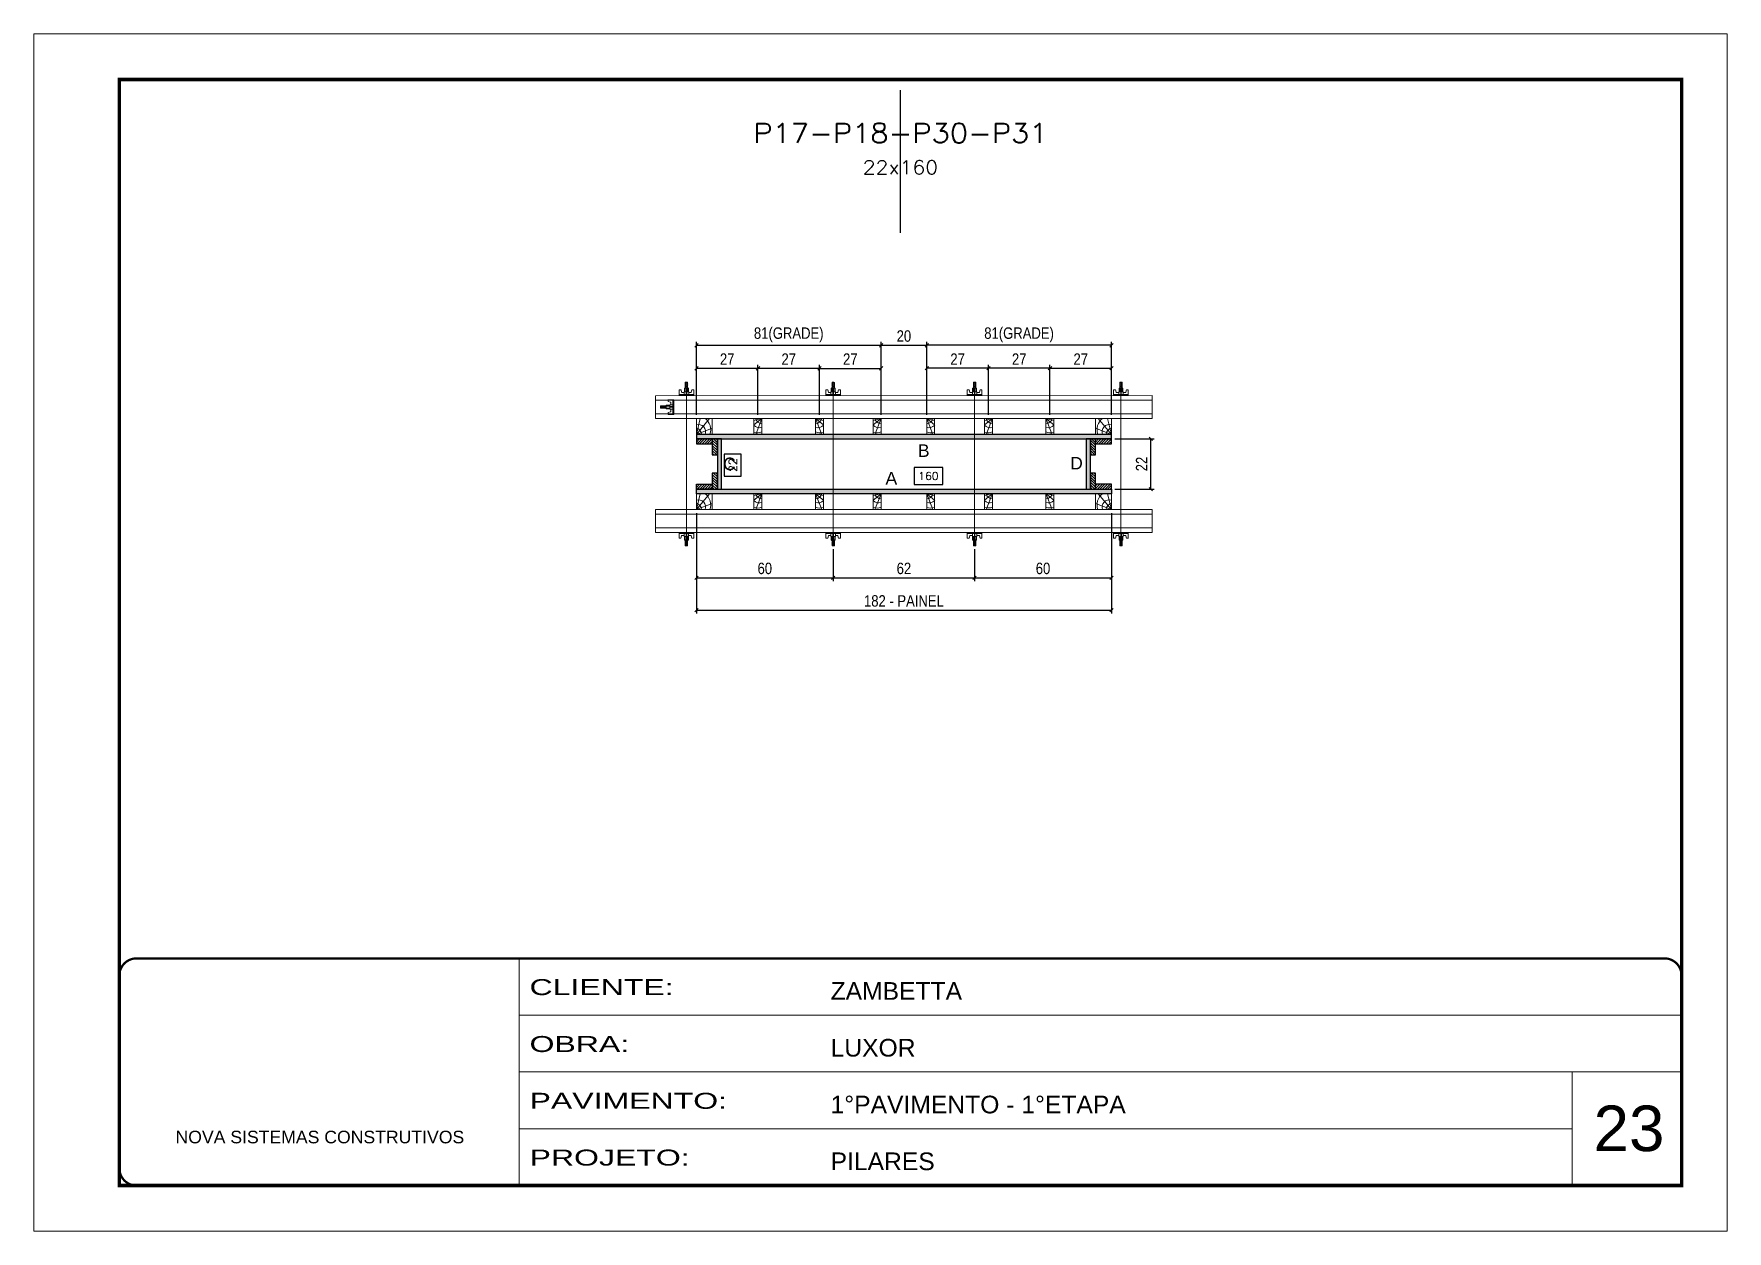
# Model space of a CAD drawing. Extents: x 14400 to 24104, y -21631 to 6985.
# Drawn here: x 17597 to 19082, y 192 to 1242 of the extents above; entities that cross this region are included whole.
import ezdxf
from ezdxf.enums import TextEntityAlignment as Align

# ---------------------------------------------------------------- set-up
doc = ezdxf.new("R2010")
doc.units = 0
for name, pattern in [('CONTINUO', [0]), ('DASHED', [0.75, 0.5, -0.25]), ('HIDDEN', [0.375, 0.25, -0.125])]:
    doc.linetypes.add(name, pattern=pattern)
for name, color, linetype, lineweight in [('CARIMBO', 255, 'Continuous', 9), ('Folhas', 255, 'Continuous', 9), ('Hachura', 251, 'Continuous', 9), ('Madeira', 126, 'Continuous', 18), ('Perfil Metálico', 224, 'Continuous', 18), ('SARRAFO DE PRESSAO', 251, 'DASHED', 9), ('Texto Seção', 7, 'Continuous', 15)]:
    doc.layers.add(name, color=color, linetype=linetype, lineweight=lineweight)
for name, color, linetype in [('CHAPA', 1, 'Continuous'), ('COTA', 241, 'Continuous'), ('MEIO_PONT', 93, 'Continuous'), ('SARRAFO', 251, 'Continuous'), ('Texto de Titulo', 7, 'Continuous'), ('Texto Qtd Sarr', 242, 'Continuous'), ('TEXTO_GERAL', 7, 'Continuous')]:
    doc.layers.add(name, color=color, linetype=linetype)
doc.styles.add('ARIAL', font='arial.ttf')
doc.styles.add('COTA TECNICA 2X', font='techl___.ttf', dxfattribs={"height": 10})
doc.styles.add('ROMANS', font='romans.shx')
doc.styles.add('Tecnologia', font='')
doc.styles.get('Tecnologia').set_extended_font_data('Forgotten Futurist')
doc.dimstyles.new('SECAO PILAR', dxfattribs={"dimtxt": 10, "dimasz": 3, "dimexe": 3, "dimexo": 3, "dimgap": 3, "dimtad": 1, "dimdec": 1, "dimlfac": 0.5, "dimzin": 12, "dimdsep": 46, "dimtxsty": 'COTA TECNICA 2X', "dimblk1": 'OBLIQUE', "dimblk2": 'OBLIQUE', "dimsah": 1, "dimcen": 0.9, "dimclrd": 256, "dimclre": 256, "dimclrt": 256, "dimadec": 1, "dimazin": 3, "dimtfac": 1, "dimtdec": 1, "dimtmove": 0, "dimatfit": 3, "dimfxl": 1, "dimtolj": 1, "dimtzin": 12, "dimarcsym": 0})
doc.dimstyles.new('SECÇÃO 2', dxfattribs={"dimtxt": 7, "dimasz": 6, "dimexe": 0.18, "dimexo": 2, "dimgap": -4, "dimtad": 3, "dimdec": 1, "dimlfac": 0.5, "dimzin": 12, "dimdsep": 46, "dimtxsty": 'ROMANS', "dimblk": 'ARCHTICK', "dimcen": 0.09, "dimse1": 1, "dimse2": 1, "dimsd1": 1, "dimsd2": 1, "dimclrd": 180, "dimclre": 5, "dimclrt": 1, "dimadec": 0, "dimazin": 3, "dimtfac": 1, "dimtdec": 1, "dimtofl": 0, "dimtmove": 0, "dimatfit": 3, "dimldrblk": 'ARCHTICK', "dimfxl": 1, "dimtolj": 1, "dimtzin": 0, "dimarcsym": 0})

# ---------------------------------------------------------------- blocks, each defined once
blk = doc.blocks.new('9999999999')
at = {"color": 30, "linetype": 'CONTINUO'}
for p, q in [((98564.6, 34230.2), (98564.6, 34429.4)), ((98564.6, 34379.6), (99584, 34379.6)), ((98564.6, 34329.8), (99488, 34329.8)), ((99584, 34329.8), (99488, 34329.8)), ((99488, 34329.8), (99488, 34230.2)), ((98564.6, 34280), (99488, 34280))]:
    blk.add_line(p, q, dxfattribs=at)
at = {"color": 30, "linetype": 'CONTINUO', "const_width": 2}
blk.add_lwpolyline([(99584, 34230.2), (99584, 34414.4, 0.414214), (99569, 34429.4), (98229, 34429.4, 0.414214), (98214, 34414.4), (98214, 34245.2, 0.414214), (98229, 34230.2), (99584, 34230.2)], format="xyb", dxfattribs=at)
at = {"layer": 'Folhas'}
blk.add_lwpolyline([(98139, 34190.2), (99624, 34190.2), (99624, 35240.2), (98139, 35240.2)], close=True, dxfattribs=at)
at = {"layer": 'Folhas', "color": 30, "const_width": 3}
blk.add_lwpolyline([(98214, 34230.2), (99584, 34230.2), (99584, 35200.2), (98214, 35200.2)], close=True, dxfattribs=at)
at = {"color": 7, "linetype": 'Continuous', "ltscale": 5, "style": 'ARIAL'}
for s, height, p in [('ZAMBETTA', 15.48, (98837.7, 34393.1)), ('LUXOR', 15.48, (98837.7, 34343.3)), ('1°PAVIMENTO - 1°ETAPA', 15.483, (98837.7, 34293.5)), ('NOVA SISTEMAS CONSTRUTIVOS', 11.059, (98263.2, 34267.2)), ('PILARES', 15.48, (98837.7, 34243.7))]:
    blk.add_text(s, height=height, dxfattribs=at).set_placement(p)
at = {"layer": 'Folhas', "color": 7, "style": 'Tecnologia', "width": 1.5}
for s, p in [('CLIENTE:', (98573.7, 34397.2)), ('OBRA:', (98573.7, 34347.3)), ('PAVIMENTO:', (98573.7, 34297.5)), ('PROJETO:', (98573.7, 34247.7))]:
    blk.add_text(s, height=14, dxfattribs=at).set_placement(p)
blk = doc.blocks.new('*D1342')
at = {"layer": 'COTA', "color": 180, "lineweight": -2, "transparency": 16777216}
for p, q in [((18217.4, 873.3), (18202.4, 873.3)), ((18202.4, 873.3), (18202.4, 854)), ((18217.4, 854), (18217.4, 873.3)), ((18202.4, 854), (18217.4, 854))]:
    blk.add_line(p, q, dxfattribs=at)
at = {"layer": 'Defpoints', "color": 0, "transparency": 16777216}
for p in [(18217.3, 886.6), (18217.3, 842.6), (18221.4, 842.6)]:
    blk.add_point(p, dxfattribs=at)
at = {"layer": 'COTA', "color": 1, "transparency": 16777216, "insert": (18209.9, 863.7), "char_height": 7, "attachment_point": 5, "rotation": 90, "style": 'ROMANS'}
blk.add_mtext('\\A1;22', dxfattribs=at)
blk = doc.blocks.new('_ArchTick')
at = {"color": 0, "linetype": 'ByBlock', "const_width": 0.15}
blk.add_lwpolyline([(-0.5, -0.5), (0.5, 0.5)], dxfattribs=at)
blk = doc.blocks.new('*D1343')
at = {"layer": 'COTA', "color": 180, "lineweight": -2, "transparency": 16777216}
for p, q in [((18394, 861.6), (18369, 861.6)), ((18369, 861.6), (18369, 846.6)), ((18394, 846.6), (18394, 861.6)), ((18369, 846.6), (18394, 846.6))]:
    blk.add_line(p, q, dxfattribs=at)
at = {"layer": 'Defpoints', "color": 0, "transparency": 16777216}
for p in [(18200, 842.6), (18520, 842.6), (18520, 842.6)]:
    blk.add_point(p, dxfattribs=at)
at = {"layer": 'COTA', "color": 1, "transparency": 16777216, "insert": (18381.5, 854.1), "char_height": 7, "attachment_point": 5, "style": 'ROMANS'}
blk.add_mtext('\\A1;160', dxfattribs=at)
blk = doc.blocks.new('_Oblique')
at = {"color": 0, "linetype": 'ByBlock', "lineweight": -2}
blk.add_line((-0.5, -0.5), (0.5, 0.5), dxfattribs=at)
blk = doc.blocks.new('*D1344')
at = {"layer": 'COTA', "lineweight": -2, "transparency": 16777216}
for p, q in [((18178, 821.6), (18178, 733.4)), ((18542, 821.6), (18542, 733.4)), ((18178, 736.4), (18542, 736.4))]:
    blk.add_line(p, q, dxfattribs=at)
at = {"layer": 'Defpoints', "color": 0, "transparency": 16777216}
for p in [(18178, 824.6), (18542, 824.6), (18542, 736.4)]:
    blk.add_point(p, dxfattribs=at)
at = {"layer": 'COTA', "lineweight": -2, "transparency": 16777216, "xscale": 3, "yscale": 3, "zscale": 3, "rotation": 180}
blk.add_blockref('_Oblique', (18178, 736.4), dxfattribs=at)
at = {"layer": 'COTA', "lineweight": -2, "transparency": 16777216, "xscale": 3, "yscale": 3, "zscale": 3}
blk.add_blockref('_Oblique', (18542, 736.4), dxfattribs=at)
at = {"layer": 'COTA', "transparency": 16777216, "insert": (18360, 744.5), "char_height": 10, "attachment_point": 5, "style": 'COTA TECNICA 2X'}
blk.add_mtext('\\A1;182 - PAINEL', dxfattribs=at)
blk = doc.blocks.new('*D1345')
at = {"layer": 'COTA', "lineweight": -2, "transparency": 16777216}
for p, q in [((18178, 821.6), (18178, 761.9)), ((18298, 789.8), (18298, 761.9)), ((18178, 764.9), (18298, 764.9))]:
    blk.add_line(p, q, dxfattribs=at)
at = {"layer": 'Defpoints', "color": 0, "transparency": 16777216}
for p in [(18178, 824.6), (18298, 792.8), (18298, 764.9)]:
    blk.add_point(p, dxfattribs=at)
at = {"layer": 'COTA', "lineweight": -2, "transparency": 16777216, "xscale": 3, "yscale": 3, "zscale": 3, "rotation": 180}
blk.add_blockref('_Oblique', (18178, 764.9), dxfattribs=at)
at = {"layer": 'COTA', "lineweight": -2, "transparency": 16777216, "xscale": 3, "yscale": 3, "zscale": 3}
blk.add_blockref('_Oblique', (18298, 764.9), dxfattribs=at)
at = {"layer": 'COTA', "transparency": 16777216, "insert": (18238, 773), "char_height": 10, "attachment_point": 5, "style": 'COTA TECNICA 2X'}
blk.add_mtext('\\A1;60', dxfattribs=at)
blk = doc.blocks.new('*D1346')
at = {"layer": 'COTA', "lineweight": -2, "transparency": 16777216}
for p, q in [((18542, 821.6), (18542, 761.9)), ((18422, 789.8), (18422, 761.9)), ((18422, 764.9), (18542, 764.9))]:
    blk.add_line(p, q, dxfattribs=at)
at = {"layer": 'Defpoints', "color": 0, "transparency": 16777216}
for p in [(18542, 824.6), (18422, 792.8), (18542, 764.9)]:
    blk.add_point(p, dxfattribs=at)
at = {"layer": 'COTA', "lineweight": -2, "transparency": 16777216, "xscale": 3, "yscale": 3, "zscale": 3, "rotation": 180}
blk.add_blockref('_Oblique', (18422, 764.9), dxfattribs=at)
at = {"layer": 'COTA', "lineweight": -2, "transparency": 16777216, "xscale": 3, "yscale": 3, "zscale": 3}
blk.add_blockref('_Oblique', (18542, 764.9), dxfattribs=at)
at = {"layer": 'COTA', "transparency": 16777216, "insert": (18482, 773), "char_height": 10, "attachment_point": 5, "style": 'COTA TECNICA 2X'}
blk.add_mtext('\\A1;60', dxfattribs=at)
blk = doc.blocks.new('C')
at = {"layer": 'Hachura', "color": 0}
for p, q in [((0, 3.22), (0, -3.22)), ((0.45, 3.22), (0, 3.22)), ((0.46, 3.16), (0, 3.16)), ((0.46, 3.05), (0, 3.05)), ((0.46, 2.88), (0, 2.88)), ((0, 2.75), (0, -1.16)), ((0.46, 2.65), (0, 2.65)), ((0.46, 2.23), (0, 2.23)), ((0.46, 1.51), (0, 1.51)), ((0.39, 0.49), (0.17, 0.49)), ((0.45, -3.23), (0.45, 3.22)), ((0.45, 3.22), (2.58, 3.22)), ((1.74, 0.97), (0.45, 0.97)), ((1.45, 0.1), (0.45, 0.1)), ((1.35, 1.94), (1.35, 0.96)), ((2.58, 2.39), (1.47, 2.09)), ((1.74, -0.97), (1.74, 0.97)), ((1.74, 0.97), (1.74, 0.84)), ((1.74, 0.97), (1.74, 0.84)), ((1.74, 0.84), (3.35, 0.84)), ((3.35, 0.45), (1.74, 0.45)), ((2.58, 3.22), (2.58, 2.39)), ((3.32, 0.84), (3.32, -0.84)), ((3.35, 0.84), (3.35, -0.84)), ((3.68, 0.45), (3.35, 0.45)), ((3.84, -0.52), (3.35, 0.45)), ((3.35, 0.06), (3.67, -0.57)), ((3.68, 0.45), (4.16, -0.52)), ((3.72, 0.5), (4.25, -0.57)), ((4.37, -0.55), (3.83, 0.53)), ((4.15, 0.45), (3.93, 0.45)), ((4.42, -0.52), (3.93, 0.45)), ((4.15, 0.45), (4.26, 0.45)), ((4.26, 0.45), (4.74, -0.52)), ((4.3, 0.5), (4.83, -0.57)), ((4.95, -0.55), (4.41, 0.53)), ((4.51, 0.45), (4.84, 0.45)), ((5, -0.52), (4.51, 0.45)), ((4.84, 0.45), (5.32, -0.52)), ((4.88, 0.5), (5.41, -0.57)), ((5.53, -0.55), (4.99, 0.53)), ((5.58, -0.52), (5.09, 0.45)), ((5.42, 0.45), (5.09, 0.45)), ((5.58, -0.52), (5.09, 0.45)), ((5.42, 0.45), (5.74, -0.19)), ((5.46, 0.5), (5.74, -0.07)), ((5.74, 0.19), (5.57, 0.53)), ((5.74, 0.32), (5.68, 0.45)), ((5.68, 0.45), (5.74, 0.45)), ((5.74, 0.45), (5.9, 0.29)), ((5.74, 0.45), (5.74, -0.52)), ((5.9, -0.36), (5.9, 0.29)), ((0.45, 0), (0, 0)), ((0.46, -1.52), (0, -1.52)), ((0.46, -2.23), (0, -2.23)), ((0.46, -2.65), (0, -2.65)), ((0.46, -2.88), (0, -2.88)), ((0.46, -3.05), (0, -3.05)), ((0.46, -3.16), (0, -3.16)), ((0, -3.22), (2.57, -3.22)), ((0.08, -0.48), (0.29, -0.48)), ((0.29, -0.48), (0.4, -0.48)), ((0.45, 0), (0.45, -0.97)), ((0.45, -0.16), (1.45, -0.16)), ((0.45, -0.65), (0.45, -0.32)), ((0.45, -3.23), (0.45, -0.65)), ((0.45, -0.97), (1.74, -0.97)), ((1.35, -1.94), (1.35, -0.97)), ((2.58, -2.39), (1.47, -2.1)), ((3.35, -0.32), (1.74, -0.32)), ((3.35, -0.84), (1.74, -0.84)), ((2.58, -3.23), (2.58, -2.39)), ((3.35, -0.07), (3.58, -0.52)), ((3.35, -0.52), (3.58, -0.52)), ((3.84, -0.52), (4.16, -0.52)), ((4.42, -0.52), (4.74, -0.52)), ((4.63, -0.52), (4.74, -0.52)), ((5, -0.52), (5.32, -0.52)), ((5.58, -0.52), (5.74, -0.52)), ((5.74, -0.52), (5.9, -0.36)), ((5.74, -0.52), (5.74, -0.52))]:
    blk.add_line(p, q, dxfattribs=at)
for centre, radius, start, end in [((1.52, 1.94), 0.161, 104.74356, 180), ((1.44, -0.03), 0.129, 272.69497, 87.30503), ((3.81, 0.39), 0.143, 25.56881, 154.43119), ((4.39, 0.39), 0.143, 25.56881, 154.43119), ((4.97, 0.39), 0.143, 25.56881, 154.43119), ((5.55, 0.39), 0.143, 25.56881, 154.43119), ((0.17, -0.37), 0.174, 221.74404, 317.85924), ((1.52, -1.94), 0.161, 180, 255.25644), ((3.71, -0.4), 0.174, 222.14076, 318.25596), ((4.29, -0.4), 0.174, 222.14076, 318.25596), ((4.87, -0.4), 0.174, 222.14076, 318.25596), ((5.45, -0.4), 0.174, 222.14076, 318.25596), ((5.61, -0.4), 0.174, 317.85924, 318.25596)]:
    blk.add_arc(centre, radius, start, end, dxfattribs=at)
blk = doc.blocks.new('*D1334')
at = {"layer": 'COTA', "lineweight": -2, "transparency": 16777216}
for p, q in [((18298, 789.8), (18298, 761.9)), ((18422, 789.8), (18422, 761.9)), ((18298, 764.9), (18422, 764.9))]:
    blk.add_line(p, q, dxfattribs=at)
at = {"layer": 'Defpoints', "color": 0, "transparency": 16777216}
for p in [(18298, 792.8), (18422, 792.8), (18422, 764.9)]:
    blk.add_point(p, dxfattribs=at)
at = {"layer": 'COTA', "lineweight": -2, "transparency": 16777216, "xscale": 3, "yscale": 3, "zscale": 3, "rotation": 180}
blk.add_blockref('_Oblique', (18298, 764.9), dxfattribs=at)
at = {"layer": 'COTA', "lineweight": -2, "transparency": 16777216, "xscale": 3, "yscale": 3, "zscale": 3}
blk.add_blockref('_Oblique', (18422, 764.9), dxfattribs=at)
at = {"layer": 'COTA', "transparency": 16777216, "insert": (18360, 773), "char_height": 10, "attachment_point": 5, "style": 'COTA TECNICA 2X'}
blk.add_mtext('\\A1;62', dxfattribs=at)
blk = doc.blocks.new('*D1335')
at = {"layer": 'COTA', "lineweight": -2, "transparency": 16777216}
for p, q in [((18380, 907.6), (18380, 971.7)), ((18542, 968.7), (18380, 968.7)), ((18542, 907.6), (18542, 971.7))]:
    blk.add_line(p, q, dxfattribs=at)
at = {"layer": 'Defpoints', "color": 0, "transparency": 16777216}
for p in [(18380, 968.7), (18380, 904.6), (18542, 904.6)]:
    blk.add_point(p, dxfattribs=at)
at = {"layer": 'COTA', "lineweight": -2, "transparency": 16777216, "xscale": 3, "yscale": 3, "zscale": 3, "rotation": 180}
blk.add_blockref('_Oblique', (18380, 968.7), dxfattribs=at)
at = {"layer": 'COTA', "lineweight": -2, "transparency": 16777216, "xscale": 3, "yscale": 3, "zscale": 3}
blk.add_blockref('_Oblique', (18542, 968.7), dxfattribs=at)
at = {"layer": 'COTA', "transparency": 16777216, "insert": (18461, 977.9), "char_height": 10, "attachment_point": 5, "style": 'COTA TECNICA 2X'}
blk.add_mtext('\\A1;81(GRADE)', dxfattribs=at)
blk = doc.blocks.new('*D1336')
at = {"layer": 'COTA', "lineweight": -2, "transparency": 16777216}
for p, q in [((18545, 886.6), (18579.5, 886.6)), ((18576.5, 842.6), (18576.5, 886.6)), ((18545, 842.6), (18579.5, 842.6))]:
    blk.add_line(p, q, dxfattribs=at)
at = {"layer": 'Defpoints', "color": 0, "transparency": 16777216}
for p in [(18542, 886.6), (18576.5, 886.6), (18542, 842.6)]:
    blk.add_point(p, dxfattribs=at)
at = {"layer": 'COTA', "lineweight": -2, "transparency": 16777216, "xscale": 3, "yscale": 3, "zscale": 3}
for p, rotation in [((18576.5, 886.6), 90), ((18576.5, 842.6), 270)]:
    blk.add_blockref('_Oblique', p, dxfattribs=dict(at, rotation=rotation))
at = {"layer": 'COTA', "transparency": 16777216, "insert": (18568.5, 864.6), "char_height": 10, "attachment_point": 5, "rotation": 90, "style": 'COTA TECNICA 2X'}
blk.add_mtext('\\A1;22', dxfattribs=at)
blk = doc.blocks.new('PONTALETE')
at = {"layer": 'Madeira'}
for q in [(2.71, 7), (7, 5.76), (7, 1.74)]:
    blk.add_line((0, 0), q, dxfattribs=at)
blk.add_lwpolyline([(0, 0), (7, 0), (7, 7), (0, 7)], close=True, dxfattribs=at)
for centre, radius, start, end in [((2.04, 0.06), 6.23, 37.28179, 109.09128), ((1.09, 0.9), 3.19, 343.60304, 109.98471), ((-0.21, -0.78), 3.09, 14.63219, 86.0383)]:
    blk.add_arc(centre, radius, start, end, dxfattribs=at)
blk = doc.blocks.new('MEIO PONTALETE')
at = {"layer": 'Madeira'}
for q in [(2.71, 7), (3.5, 2.88), (3.5, 0.87)]:
    blk.add_line((0, 0), q, dxfattribs=at)
blk.add_lwpolyline([(0, 0), (3.5, 0), (3.5, 7), (0, 7)], close=True, dxfattribs=at)
for centre, radius, start, end in [((2.04, 0.06), 6.23, 76.44987, 109.09128), ((1.09, 0.9), 3.19, 40.90626, 109.98471), ((-0.21, -0.78), 3.09, 14.63219, 86.0383)]:
    blk.add_arc(centre, radius, start, end, dxfattribs=at)
blk = doc.blocks.new('*D1337')
at = {"layer": 'COTA', "lineweight": -2, "transparency": 16777216}
for p, q in [((18232, 907.6), (18232, 951.5)), ((18286, 907.6), (18286, 951.5)), ((18286, 948.5), (18232, 948.5))]:
    blk.add_line(p, q, dxfattribs=at)
at = {"layer": 'Defpoints', "color": 0, "transparency": 16777216}
for p in [(18232, 948.5), (18232, 904.6), (18286, 904.6)]:
    blk.add_point(p, dxfattribs=at)
at = {"layer": 'COTA', "lineweight": -2, "transparency": 16777216, "xscale": 3, "yscale": 3, "zscale": 3, "rotation": 180}
blk.add_blockref('_Oblique', (18232, 948.5), dxfattribs=at)
at = {"layer": 'COTA', "lineweight": -2, "transparency": 16777216, "xscale": 3, "yscale": 3, "zscale": 3}
blk.add_blockref('_Oblique', (18286, 948.5), dxfattribs=at)
at = {"layer": 'COTA', "transparency": 16777216, "insert": (18259, 956.6), "char_height": 10, "attachment_point": 5, "style": 'COTA TECNICA 2X'}
blk.add_mtext('\\A1;27', dxfattribs=at)
blk = doc.blocks.new('*D1338')
at = {"layer": 'COTA', "lineweight": -2, "transparency": 16777216}
for p, q in [((18178, 907.6), (18178, 951.5)), ((18232, 907.6), (18232, 951.5)), ((18232, 948.5), (18178, 948.5))]:
    blk.add_line(p, q, dxfattribs=at)
at = {"layer": 'Defpoints', "color": 0, "transparency": 16777216}
for p in [(18178, 948.5), (18178, 904.6), (18232, 904.6)]:
    blk.add_point(p, dxfattribs=at)
at = {"layer": 'COTA', "lineweight": -2, "transparency": 16777216, "xscale": 3, "yscale": 3, "zscale": 3, "rotation": 180}
blk.add_blockref('_Oblique', (18178, 948.5), dxfattribs=at)
at = {"layer": 'COTA', "lineweight": -2, "transparency": 16777216, "xscale": 3, "yscale": 3, "zscale": 3}
blk.add_blockref('_Oblique', (18232, 948.5), dxfattribs=at)
at = {"layer": 'COTA', "transparency": 16777216, "insert": (18205, 956.6), "char_height": 10, "attachment_point": 5, "style": 'COTA TECNICA 2X'}
blk.add_mtext('\\A1;27', dxfattribs=at)
blk = doc.blocks.new('*D1339')
at = {"layer": 'COTA', "lineweight": -2, "transparency": 16777216}
for p, q in [((18178, 907.6), (18178, 971.7)), ((18178, 968.7), (18340, 968.7)), ((18340, 907.6), (18340, 971.7))]:
    blk.add_line(p, q, dxfattribs=at)
at = {"layer": 'Defpoints', "color": 0, "transparency": 16777216}
for p in [(18340, 968.7), (18178, 904.6), (18340, 904.6)]:
    blk.add_point(p, dxfattribs=at)
at = {"layer": 'COTA', "lineweight": -2, "transparency": 16777216, "xscale": 3, "yscale": 3, "zscale": 3, "rotation": 180}
blk.add_blockref('_Oblique', (18178, 968.7), dxfattribs=at)
at = {"layer": 'COTA', "lineweight": -2, "transparency": 16777216, "xscale": 3, "yscale": 3, "zscale": 3}
blk.add_blockref('_Oblique', (18340, 968.7), dxfattribs=at)
at = {"layer": 'COTA', "transparency": 16777216, "insert": (18259, 977.9), "char_height": 10, "attachment_point": 5, "style": 'COTA TECNICA 2X'}
blk.add_mtext('\\A1;81(GRADE)', dxfattribs=at)
blk = doc.blocks.new('*D1347')
at = {"layer": 'COTA', "lineweight": -2, "transparency": 16777216}
for p, q in [((18340, 907.6), (18340, 971.7)), ((18340, 968.7), (18380, 968.7)), ((18380, 907.6), (18380, 971.7))]:
    blk.add_line(p, q, dxfattribs=at)
at = {"layer": 'Defpoints', "color": 0, "transparency": 16777216}
for p in [(18380, 968.7), (18340, 904.6), (18380, 904.6)]:
    blk.add_point(p, dxfattribs=at)
at = {"layer": 'COTA', "lineweight": -2, "transparency": 16777216, "xscale": 3, "yscale": 3, "zscale": 3, "rotation": 180}
blk.add_blockref('_Oblique', (18340, 968.7), dxfattribs=at)
at = {"layer": 'COTA', "lineweight": -2, "transparency": 16777216, "xscale": 3, "yscale": 3, "zscale": 3}
blk.add_blockref('_Oblique', (18380, 968.7), dxfattribs=at)
at = {"layer": 'COTA', "transparency": 16777216, "insert": (18360, 976.8), "char_height": 10, "attachment_point": 5, "style": 'COTA TECNICA 2X'}
blk.add_mtext('\\A1;20', dxfattribs=at)
blk = doc.blocks.new('*D1348')
at = {"layer": 'COTA', "lineweight": -2, "transparency": 16777216}
for p, q in [((18286, 907.6), (18286, 951.5)), ((18340, 907.6), (18340, 951.5)), ((18286, 948.5), (18340, 948.5))]:
    blk.add_line(p, q, dxfattribs=at)
at = {"layer": 'Defpoints', "color": 0, "transparency": 16777216}
for p in [(18340, 948.5), (18286, 904.6), (18340, 904.6)]:
    blk.add_point(p, dxfattribs=at)
at = {"layer": 'COTA', "lineweight": -2, "transparency": 16777216, "xscale": 3, "yscale": 3, "zscale": 3, "rotation": 180}
blk.add_blockref('_Oblique', (18286, 948.5), dxfattribs=at)
at = {"layer": 'COTA', "lineweight": -2, "transparency": 16777216, "xscale": 3, "yscale": 3, "zscale": 3}
blk.add_blockref('_Oblique', (18340, 948.5), dxfattribs=at)
at = {"layer": 'COTA', "transparency": 16777216, "insert": (18313, 956.6), "char_height": 10, "attachment_point": 5, "style": 'COTA TECNICA 2X'}
blk.add_mtext('\\A1;27', dxfattribs=at)
blk = doc.blocks.new('*D1340')
at = {"layer": 'COTA', "lineweight": -2, "transparency": 16777216}
for p, q in [((18434.1, 907.6), (18434.1, 951.6)), ((18488.1, 907.6), (18488.1, 951.6)), ((18488.1, 948.6), (18434.1, 948.6))]:
    blk.add_line(p, q, dxfattribs=at)
at = {"layer": 'Defpoints', "color": 0, "transparency": 16777216}
for p in [(18434.1, 948.6), (18434.1, 904.6), (18488.1, 904.6)]:
    blk.add_point(p, dxfattribs=at)
at = {"layer": 'COTA', "lineweight": -2, "transparency": 16777216, "xscale": 3, "yscale": 3, "zscale": 3, "rotation": 180}
blk.add_blockref('_Oblique', (18434.1, 948.6), dxfattribs=at)
at = {"layer": 'COTA', "lineweight": -2, "transparency": 16777216, "xscale": 3, "yscale": 3, "zscale": 3}
blk.add_blockref('_Oblique', (18488.1, 948.6), dxfattribs=at)
at = {"layer": 'COTA', "transparency": 16777216, "insert": (18461.1, 956.6), "char_height": 10, "attachment_point": 5, "style": 'COTA TECNICA 2X'}
blk.add_mtext('\\A1;27', dxfattribs=at)
blk = doc.blocks.new('*D1341')
at = {"layer": 'COTA', "lineweight": -2, "transparency": 16777216}
for p, q in [((18380.1, 907.6), (18380.1, 951.6)), ((18434.1, 907.6), (18434.1, 951.6)), ((18434.1, 948.6), (18380.1, 948.6))]:
    blk.add_line(p, q, dxfattribs=at)
at = {"layer": 'Defpoints', "color": 0, "transparency": 16777216}
for p in [(18380.1, 948.6), (18380.1, 904.6), (18434.1, 904.6)]:
    blk.add_point(p, dxfattribs=at)
at = {"layer": 'COTA', "lineweight": -2, "transparency": 16777216, "xscale": 3, "yscale": 3, "zscale": 3, "rotation": 180}
blk.add_blockref('_Oblique', (18380.1, 948.6), dxfattribs=at)
at = {"layer": 'COTA', "lineweight": -2, "transparency": 16777216, "xscale": 3, "yscale": 3, "zscale": 3}
blk.add_blockref('_Oblique', (18434.1, 948.6), dxfattribs=at)
at = {"layer": 'COTA', "transparency": 16777216, "insert": (18407.1, 956.6), "char_height": 10, "attachment_point": 5, "style": 'COTA TECNICA 2X'}
blk.add_mtext('\\A1;27', dxfattribs=at)
blk = doc.blocks.new('*D1349')
at = {"layer": 'COTA', "lineweight": -2, "transparency": 16777216}
for p, q in [((18488.1, 907.6), (18488.1, 951.6)), ((18542.1, 907.6), (18542.1, 951.6)), ((18488.1, 948.6), (18542.1, 948.6))]:
    blk.add_line(p, q, dxfattribs=at)
at = {"layer": 'Defpoints', "color": 0, "transparency": 16777216}
for p in [(18542.1, 948.6), (18488.1, 904.6), (18542.1, 904.6)]:
    blk.add_point(p, dxfattribs=at)
at = {"layer": 'COTA', "lineweight": -2, "transparency": 16777216, "xscale": 3, "yscale": 3, "zscale": 3, "rotation": 180}
blk.add_blockref('_Oblique', (18488.1, 948.6), dxfattribs=at)
at = {"layer": 'COTA', "lineweight": -2, "transparency": 16777216, "xscale": 3, "yscale": 3, "zscale": 3}
blk.add_blockref('_Oblique', (18542.1, 948.6), dxfattribs=at)
at = {"layer": 'COTA', "transparency": 16777216, "insert": (18515.1, 956.6), "char_height": 10, "attachment_point": 5, "style": 'COTA TECNICA 2X'}
blk.add_mtext('\\A1;27', dxfattribs=at)
blk = doc.blocks.new('titulo1')
at = {"layer": 'Defpoints', "color": 252, "linetype": 'HIDDEN', "ltscale": 2}
blk.add_line((0, 0), (0, 125), dxfattribs=at)
at = {"layer": 'Defpoints', "style": 'ROMANS', "oblique": 15}
blk.add_attdef('FOLHA', text='', height=10, dxfattribs=at).set_placement((0, 15.6), align=Align.MIDDLE_CENTER)
at = {"layer": 'Texto Qtd Sarr', "color": 3, "style": 'ROMANS', "oblique": 15}
for tag, height, p in [('TITULO', 17, (0, 71.4)), ('SEÇÃO', 12, (0, 41.5))]:
    blk.add_attdef(tag, text='', height=height, dxfattribs=at).set_placement(p, align=Align.MIDDLE_CENTER)

msp = doc.modelspace()

# ---------------------------------------------------------------- hatches: boundary and pattern name
at = {"layer": 'Hachura'}
h = msp.add_hatch(color=256, dxfattribs=at)
h.dxf.hatch_style = 1
h.paths.add_polyline_path([(18541.97, 886.6), (18541.97, 890.6), (18177.97, 890.6), (18177.97, 886.6)])
h = msp.add_hatch(dxfattribs=at)
h.set_pattern_fill('ANSI31', color=256, scale=0.5, angle=180, style=0)
h.set_pattern_definition([(225, (9054.0154, -22042.8084), (1.12253202, -1.12253202), [])])
h.paths.add_polyline_path([(18191.97, 886.6), (18191.97, 882.2), (18177.97, 882.2), (18177.97, 886.6)])
h = msp.add_hatch(dxfattribs=at)
h.set_pattern_fill('ANSI31', color=256, scale=0.5, angle=270, style=0)
h.set_pattern_definition([(315, (41087.7754, -8616.3521), (1.12253202, 1.12253202), [])])
h.paths.add_polyline_path([(18196.37, 872.6), (18191.97, 872.6), (18191.97, 886.6), (18196.37, 886.6)])
h = msp.add_hatch(color=256, dxfattribs=at)
h.dxf.hatch_style = 1
h.paths.add_polyline_path([(18196.37, 842.6), (18199.97, 842.6), (18199.97, 886.6), (18196.37, 886.6)])
h = msp.add_hatch(color=256, dxfattribs=at)
h.dxf.hatch_style = 1
h.paths.add_polyline_path([(18519.97, 842.6), (18523.57, 842.6), (18523.57, 886.6), (18519.97, 886.6)])
h = msp.add_hatch(dxfattribs=at)
h.set_pattern_fill('ANSI31', color=256, scale=0.5, angle=270, style=0)
h.set_pattern_definition([(315, (41419.3754, -8616.3521), (1.12253202, 1.12253202), [])])
h.paths.add_polyline_path([(18527.97, 872.6), (18523.57, 872.6), (18523.57, 886.6), (18527.97, 886.6)])
h = msp.add_hatch(dxfattribs=at)
h.set_pattern_fill('ANSI31', color=256, scale=0.5, angle=180, style=0)
h.set_pattern_definition([(225, (9404.0154, -22042.8084), (1.12253202, -1.12253202), [])])
h.paths.add_polyline_path([(18541.97, 886.6), (18541.97, 882.2), (18527.97, 882.2), (18527.97, 886.6)])
h = msp.add_hatch(dxfattribs=at)
h.set_pattern_fill('ANSI31', color=256, scale=0.5, angle=180, style=0)
h.set_pattern_definition([(225, (9054.0154, -22048.8084), (1.12253202, -1.12253202), [])])
h.paths.add_polyline_path([(18191.97, 842.6), (18191.97, 847), (18177.97, 847), (18177.97, 842.6)])
h = msp.add_hatch(dxfattribs=at)
h.set_pattern_fill('ANSI31', color=256, scale=0.5, angle=270, style=0)
h.set_pattern_definition([(315, (41087.7754, -8646.3521), (1.12253202, 1.12253202), [])])
h.paths.add_polyline_path([(18196.37, 842.6), (18191.97, 842.6), (18191.97, 856.6), (18196.37, 856.6)])
h = msp.add_hatch(dxfattribs=at)
h.set_pattern_fill('ANSI31', color=256, scale=0.5, angle=270, style=0)
h.set_pattern_definition([(315, (41419.3754, -8646.3521), (1.12253202, 1.12253202), [])])
h.paths.add_polyline_path([(18527.97, 842.6), (18523.57, 842.6), (18523.57, 856.6), (18527.97, 856.6)])
h = msp.add_hatch(dxfattribs=at)
h.set_pattern_fill('ANSI31', color=256, scale=0.5, angle=180, style=0)
h.set_pattern_definition([(225, (9039.0154, -22048.8084), (1.12253202, -1.12253202), [])])
h.paths.add_polyline_path([(18527.97, 842.6), (18527.97, 847), (18541.97, 847), (18541.97, 842.6)])
h = msp.add_hatch(color=256, dxfattribs=at)
h.dxf.hatch_style = 1
h.paths.add_polyline_path([(18541.97, 842.6), (18541.97, 838.6), (18177.97, 838.6), (18177.97, 842.6)])

# ---------------------------------------------------------------- linework, layer by layer
at = {"layer": 'CHAPA'}
for points in [[(18541.97, 886.6), (18541.97, 890.6), (18177.97, 890.6), (18177.97, 886.6)], [(18196.37, 842.6), (18199.97, 842.6), (18199.97, 886.6), (18196.37, 886.6)], [(18519.97, 842.6), (18523.57, 842.6), (18523.57, 886.6), (18519.97, 886.6)], [(18541.97, 842.6), (18541.97, 838.6), (18177.97, 838.6), (18177.97, 842.6)]]:
    msp.add_lwpolyline(points, close=True, dxfattribs=at)
at = {"layer": 'Hachura'}
for p, q in [((18169.28, 793.83), (18169.28, 931.57)), ((18297.97, 793.83), (18297.97, 931.57)), ((18421.97, 793.83), (18421.97, 931.57)), ((18550.36, 793.83), (18550.36, 931.57))]:
    msp.add_line(p, q, dxfattribs=at)
at = {"layer": 'Madeira'}
for points in [[(18339.97, 890.6), (18339.97, 904.6), (18177.97, 904.6), (18177.97, 890.6)], [(18379.97, 890.6), (18379.97, 904.6), (18541.97, 904.6), (18541.97, 890.6)], [(18339.97, 824.6), (18339.97, 838.6), (18177.97, 838.6), (18177.97, 824.6)], [(18379.97, 824.6), (18379.97, 838.6), (18541.97, 838.6), (18541.97, 824.6)]]:
    msp.add_lwpolyline(points, close=True, dxfattribs=at)
at = {"layer": 'Perfil Metálico'}
for p, q in [((18577.69, 920.54), (18142.25, 920.54)), ((18577.69, 908.54), (18142.25, 908.54)), ((18577.69, 820.6), (18142.25, 820.6)), ((18577.69, 808.6), (18142.25, 808.6))]:
    msp.add_line(p, q, dxfattribs=at)
for points in [[(18577.69, 904.6), (18577.69, 924.6), (18142.25, 924.54), (18142.25, 904.54)], [(18142.25, 824.6), (18142.25, 804.6), (18577.69, 804.66), (18577.69, 824.66)]]:
    msp.add_lwpolyline(points, close=True, dxfattribs=at)
at = {"layer": 'SARRAFO'}
for points in [[(18191.97, 886.6), (18177.97, 886.6), (18177.97, 882.2), (18191.97, 882.2)], [(18527.97, 882.2), (18541.97, 882.2), (18541.97, 886.6), (18527.97, 886.6)], [(18191.97, 842.6), (18177.97, 842.6), (18177.97, 847), (18191.97, 847)], [(18527.97, 842.6), (18541.97, 842.6), (18541.97, 847), (18527.97, 847)]]:
    msp.add_lwpolyline(points, dxfattribs=at)
for points in [[(18191.97, 886.6), (18191.97, 872.6), (18196.37, 872.6), (18196.37, 886.6)], [(18523.57, 886.6), (18523.57, 872.6), (18527.97, 872.6), (18527.97, 886.6)], [(18191.97, 856.6), (18191.97, 842.6), (18196.37, 842.6), (18196.37, 856.6)], [(18523.57, 856.6), (18523.57, 842.6), (18527.97, 842.6), (18527.97, 856.6)]]:
    msp.add_lwpolyline(points, close=True, dxfattribs=at)

# ---------------------------------------------------------------- block references
at = {"layer": 'Hachura', "linetype": 'Continuous', "yscale": 2, "zscale": 2}
for p, xscale, rotation in [((18169.29, 924.57), -2, 270), ((18297.96, 924.57), 2, 90.00000000000001), ((18421.96, 924.57), 2, 90.00000000000001), ((18550.35, 924.57), 2, 90.00000000000001), ((18158.28, 914.6), 2, 180), ((18169.28, 804.63), 2, 270), ((18297.97, 804.63), -2, 90), ((18421.97, 804.63), -2, 90), ((18550.36, 804.63), -2, 90)]:
    msp.add_blockref('C', p, dxfattribs=dict(at, xscale=xscale, rotation=rotation))
at = {"layer": 'MEIO_PONT'}
for name, p, xscale, yscale, zscale, rotation in [('PONTALETE', (18177.97, 890.6), -2, 2, 2, 270), ('MEIO PONTALETE', (18235.47, 904.6), 1.999999997962732, 1.999999997962732, 1.999999997962732, 180), ('MEIO PONTALETE', (18282.47, 904.6), -1.999999997962732, 1.999999997962732, 1.999999997962732, 180), ('MEIO PONTALETE', (18339.97, 904.6), 1.999999997962732, 1.999999997962732, 1.999999997962732, 180), ('MEIO PONTALETE', (18379.97, 904.6), -1.999999997962732, 1.999999997962732, 1.999999997962732, 180), ('MEIO PONTALETE', (18437.58, 904.63), 1.999999997962732, 1.999999997962732, 1.999999997962732, 180), ('MEIO PONTALETE', (18484.58, 904.63), -1.999999997962732, 1.999999997962732, 1.999999997962732, 180), ('PONTALETE', (18541.97, 890.6), 2, 2, 2, 89.99999999999997), ('PONTALETE', (18177.97, 824.6), -2, 2, 2, 270), ('MEIO PONTALETE', (18235.47, 838.6), 1.999999997962732, 1.999999997962732, 1.999999997962732, 180), ('MEIO PONTALETE', (18282.47, 838.6), -1.999999997962732, 1.999999997962732, 1.999999997962732, 180), ('MEIO PONTALETE', (18339.97, 838.6), 1.999999997962732, 1.999999997962732, 1.999999997962732, 180), ('MEIO PONTALETE', (18379.97, 838.6), -1.999999997962732, 1.999999997962732, 1.999999997962732, 180), ('MEIO PONTALETE', (18437.58, 838.63), 1.999999997962732, 1.999999997962732, 1.999999997962732, 180), ('MEIO PONTALETE', (18484.58, 838.63), -1.999999997962732, 1.999999997962732, 1.999999997962732, 180), ('PONTALETE', (18541.97, 824.6), 2, 2, 2, 89.99999999999997)]:
    msp.add_blockref(name, p, dxfattribs=dict(at, xscale=xscale, yscale=yscale, zscale=zscale, rotation=rotation))
at = {"layer": 'SARRAFO DE PRESSAO', "color": 6, "linetype": 'ByBlock'}
msp.add_blockref('9999999999', (-80542.01, -33998.35), dxfattribs=at)
at = {"layer": 'Texto Seção'}
ref = msp.add_blockref('titulo1', (18356.97, 1067.35), dxfattribs=at)
ref.add_attrib('TITULO', 'P17-P18-P30-P31', dxfattribs={"layer": 'Texto de Titulo', "color": 7, "height": 17, "style": 'ROMANS', "width": 1.1}).set_placement((18356.97, 1154.85), align=Align.MIDDLE_CENTER)
ref.add_attrib('SEÇÃO', '22x160', dxfattribs={"layer": 'Texto de Titulo', "color": 7, "height": 12, "style": 'ROMANS', "width": 1.1}).set_placement((18356.97, 1124.85), align=Align.MIDDLE_CENTER)

# ---------------------------------------------------------------- texts
at = {"layer": 'CARIMBO', "style": 'ARIAL'}
msp.add_text('23', height=40, dxfattribs=at).set_placement((18964.83, 262))
at = {"layer": 'TEXTO_GERAL', "style": 'ARIAL'}
for s, p in [('B', (18377.37, 876.35)), ('C', (18206.98, 864.74)), ('D', (18511.33, 865.32)), ('A', (18348.96, 852.12))]:
    msp.add_text(s, height=11, dxfattribs=at).set_placement(p, align=Align.MIDDLE_CENTER)

# ---------------------------------------------------------------- dimensions: what is measured, and where the dimension line sits
at = {"layer": 'COTA'}
dim = msp.add_linear_dim(base=(18339.97, 968.72), p1=(18177.97, 904.6), p2=(18339.97, 904.6), angle=180, text='<>(GRADE)', dimstyle='SECAO PILAR', dxfattribs=at)
dim.commit()
dim.dimension.update_dxf_attribs({"geometry": '*D1339', "text_midpoint": (18258.97, 977.94)})
for base, p1, p2, picture, middle in [((18379.97, 968.72), (18339.97, 904.6), (18379.97, 904.57), '*D1347', (18359.97, 976.82)), ((18339.97, 948.53), (18285.97, 904.6), (18339.97, 904.57), '*D1348', (18312.97, 956.6)), ((18542.08, 948.55), (18488.08, 904.63), (18542.08, 904.6), '*D1349', (18515.08, 956.63)), ((18298.04, 764.86), (18177.97, 824.6), (18298.04, 792.83), '*D1345', (18238, 772.96)), ((18541.97, 764.86), (18422.04, 792.83), (18541.97, 824.6), '*D1346', (18482, 772.96)), ((18422.04, 764.86), (18298.04, 792.83), (18422.04, 792.83), '*D1334', (18360.04, 772.96))]:
    dim = msp.add_linear_dim(base=base, p1=p1, p2=p2, dimstyle='SECAO PILAR', dxfattribs=at)
    dim.commit()
    dim.dimension.update_dxf_attribs({"geometry": picture, "text_midpoint": middle})
for base, p1, p2, text, picture, middle in [((18379.97, 968.72), (18541.96, 904.6), (18379.97, 904.6), '<>(GRADE)', '*D1335', (18460.97, 977.94)), ((18541.97, 736.44), (18177.97, 824.61), (18541.97, 824.65), '<> - PAINEL', '*D1344', (18359.97, 744.53))]:
    dim = msp.add_linear_dim(base=base, p1=p1, p2=p2, text=text, dimstyle='SECAO PILAR', dxfattribs=at)
    dim.commit()
    dim.dimension.update_dxf_attribs({"geometry": picture, "text_midpoint": middle})
for base, p1, p2, angle, picture, middle in [((18177.97, 948.53), (18231.97, 904.6), (18177.97, 904.6), 180, '*D1338', (18204.97, 956.6)), ((18231.97, 948.53), (18285.97, 904.6), (18231.97, 904.6), 180, '*D1337', (18258.97, 956.6)), ((18380.08, 948.55), (18434.08, 904.63), (18380.08, 904.62), 180, '*D1341', (18407.08, 956.63)), ((18434.08, 948.55), (18488.08, 904.63), (18434.08, 904.63), 180, '*D1340', (18461.08, 956.63)), ((18576.52, 886.6), (18541.97, 842.6), (18541.97, 886.6), 90, '*D1336', (18568.52, 864.6))]:
    dim = msp.add_linear_dim(base=base, p1=p1, p2=p2, angle=angle, dimstyle='SECAO PILAR', dxfattribs=at)
    dim.commit()
    dim.dimension.update_dxf_attribs({"geometry": picture, "text_midpoint": middle})
dim = msp.add_linear_dim(base=(18221.38, 842.6), p1=(18217.29, 886.6), p2=(18217.29, 842.6), angle=270, dimstyle='SECÇÃO 2', dxfattribs=at)
dim.commit()
dim.dimension.update_dxf_attribs({"geometry": '*D1342', "text_midpoint": (18221.38, 863.67), "dimtype": 160})
dim = msp.add_linear_dim(base=(18519.97, 842.6), p1=(18199.97, 842.6), p2=(18519.97, 842.6), dimstyle='SECÇÃO 2', dxfattribs=at)
dim.commit()
dim.dimension.update_dxf_attribs({"geometry": '*D1343', "text_midpoint": (18381.52, 842.6), "dimtype": 160})

doc.saveas('drawing.dxf')
